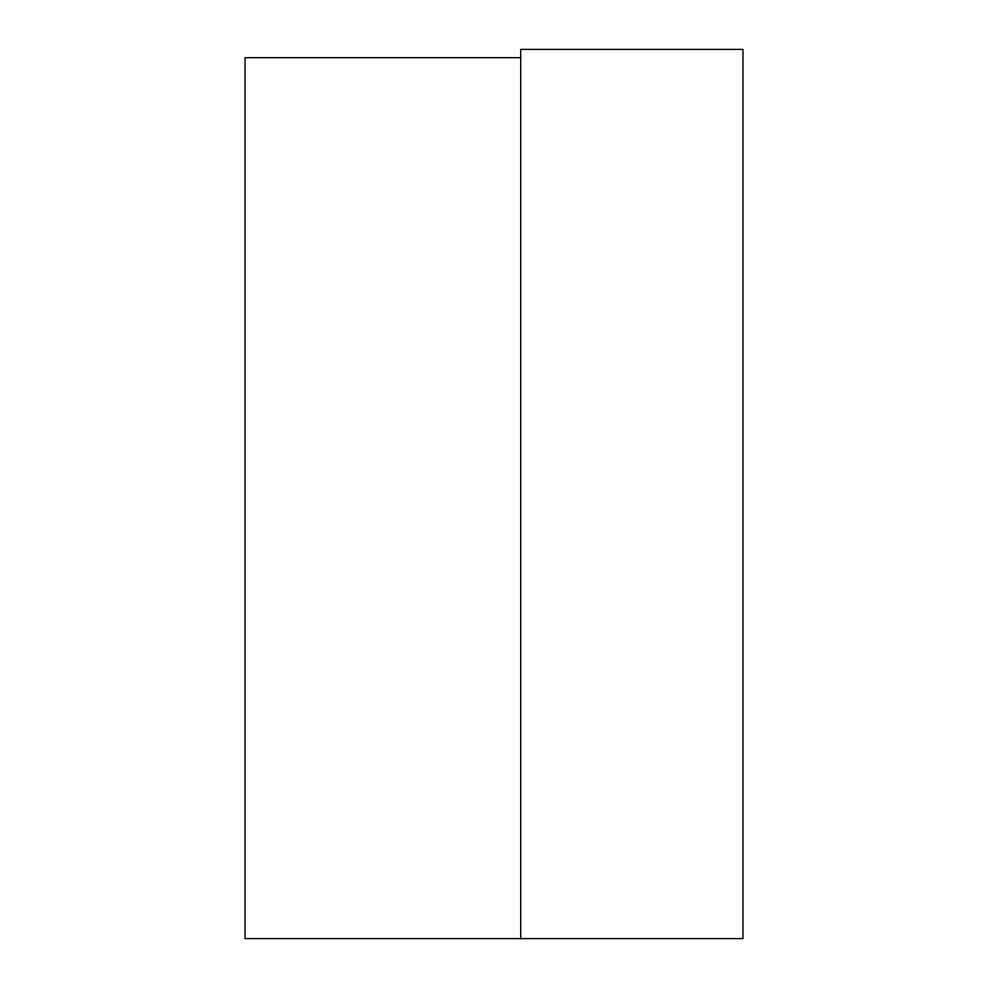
<?xml version="1.0" encoding="UTF-8"?>
<svg xmlns="http://www.w3.org/2000/svg" width="988" height="988" viewBox="0 0 988 988"><rect width="100%" height="100%" fill="white"/><g stroke="black" fill="none" stroke-linecap="round" stroke-linejoin="round"><path stroke-width="1.48" d="M520.676 57.662L245.024 57.662L245.024 938.6L742.976 938.6L742.976 49.4L520.676 49.4L520.676 938.6"/></g></svg>
